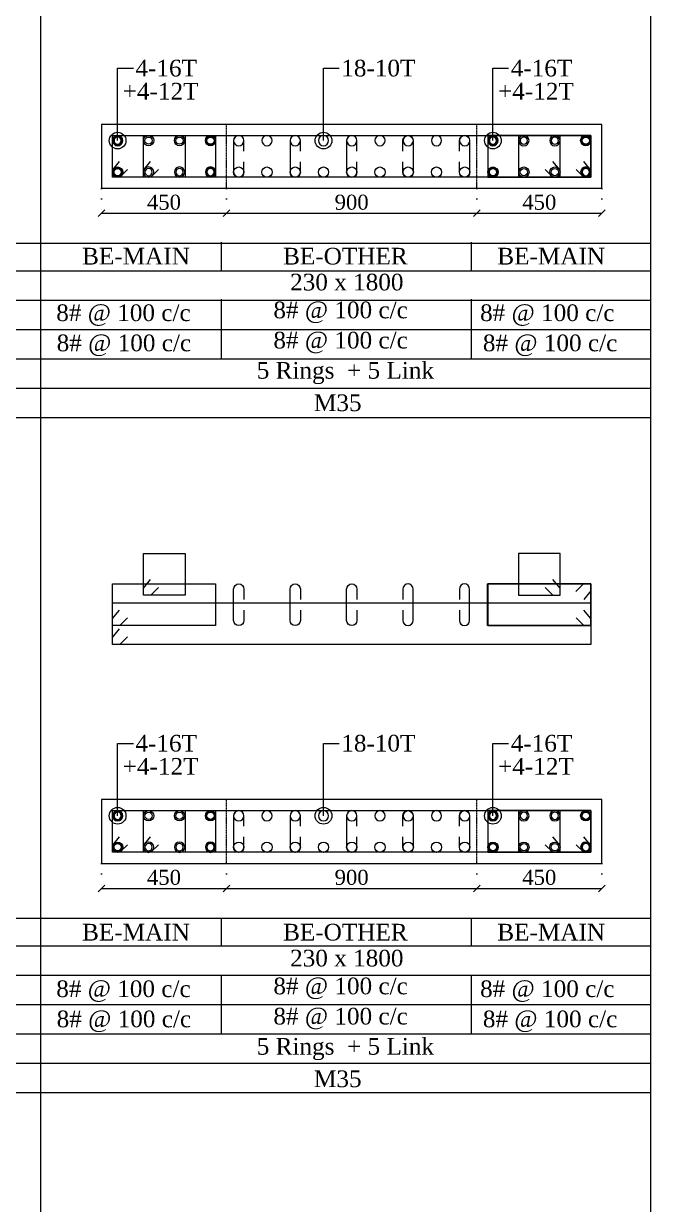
# Model space of a CAD drawing. Header units: millimetres. Extents: x 303 to 27724, y 300 to 68956.
# Drawn here: x 25470 to 27724, y 56414 to 60661 of the extents above; entities that cross this region are included whole.
import ezdxf

# ---------------------------------------------------------------- set-up
doc = ezdxf.new("R2010")
doc.units = ezdxf.units.MM
doc.linetypes.add('( Hidden )', pattern=[0.375, 0.25, -0.125])
doc.linetypes.add('DOT2', pattern=[0.125, 0, -0.125])
doc.layers.get('Defpoints').update_dxf_attribs({"lineweight": 0})
for name, color, linetype, lineweight in [('S-COL. STEEL DIA', 1, 'Continuous', 9), ('S-DIM FOOTING', 7, 'Continuous', 0), ('S-SECTION', 5, 'Continuous', 0), ('S-SECTION MARK', 7, 'Continuous', 0), ('S-SHEET', 7, 'Continuous', 0), ('S-STEEL', 1, 'Continuous', 9), ('S-STEEL-1', 1, 'Continuous', 0), ('S-STEEL-1 C.S.', 106, 'Continuous', 0), ('S-TEXT', 7, 'Continuous', 0)]:
    doc.layers.add(name, color=color, linetype=linetype, lineweight=lineweight)
doc.styles.add('AR', font='ARIALUNI.TTF', dxfattribs={"width": 0.8})
doc.styles.add('S-ROMANS', font='times.ttf')
doc.styles.add('TEXT', font='times.ttf')
doc.dimstyles.new('100', dxfattribs={"dimtxt": 180, "dimasz": 80, "dimexe": 0.18, "dimexo": 0.0625, "dimgap": 1, "dimtad": 1, "dimdec": 0, "dimzin": 0, "dimdsep": 46, "dimtxsty": 'AR', "dimblk": 'DOT', "dimcen": 0.09, "dimse1": 1, "dimse2": 1, "dimclrd": 50, "dimclrt": 256, "dimadec": 0, "dimazin": 0, "dimtfac": 1, "dimtdec": 0, "dimtix": 1, "dimtofl": 0, "dimtmove": 2, "dimatfit": 0, "dimfxl": 1, "dimtolj": 1, "dimtzin": 0, "dimlwd": -1, "dimarcsym": 0})
doc.dimstyles.new('SETU', dxfattribs={"dimtxt": 230, "dimasz": 0.2, "dimexe": 0.1, "dimexo": 0.1, "dimgap": 0.05, "dimtad": 1, "dimdec": 0, "dimzin": 0, "dimdsep": 46, "dimtxsty": 'TEXT', "dimblk": 'OBLIQUE', "dimcen": 0.09, "dimdle": 0.1, "dimclrd": 4, "dimclre": 256, "dimclrt": 256, "dimadec": 1, "dimazin": 0, "dimtfac": 1, "dimtdec": 0, "dimtix": 1, "dimtofl": 0, "dimtmove": 2, "dimatfit": 0, "dimfxl": 1, "dimtolj": 1, "dimtzin": 0, "dimlwd": -1, "dimlwe": -1, "dimarcsym": 1})

# ---------------------------------------------------------------- blocks, each defined once
blk = doc.blocks.new('*U4')
at = {"layer": 'S-COL. STEEL DIA'}
h = blk.add_hatch(color=256, dxfattribs=at)
h.dxf.hatch_style = 1
h.paths.add_polyline_path([(-18.5, 0, 1), (18.5, 0, 1)])
h.paths.add_polyline_path([(13, 0, -1), (-13, 0, -1)], flags=16)
at = {"layer": 'S-COL. STEEL DIA', "lineweight": 5}
for radius in [18.5, 13]:
    blk.add_circle((0, 0), radius, dxfattribs=at)
blk = doc.blocks.new('_Oblique')
at = {"color": 0, "linetype": 'ByBlock', "lineweight": -2}
blk.add_line((-0.5, -0.5), (0.5, 0.5), dxfattribs=at)
blk = doc.blocks.new('*D2397')
at = {"layer": 'Defpoints', "color": 0}
for p in [(25749.5, 57640.1), (26199.5, 57640.1), (26199.5, 57550.2)]:
    blk.add_point(p, dxfattribs=at)
at = {"layer": 'S-DIM FOOTING', "linetype": 'DOT2', "ltscale": 300}
for p, q in [((25749.5, 57639.9), (25749.5, 57550.1)), ((26199.5, 57639.9), (26199.5, 57550.1))]:
    blk.add_line(p, q, dxfattribs=at)
at = {"layer": 'S-DIM FOOTING', "ltscale": 300}
blk.add_line((25749.4, 57550.2), (26199.6, 57550.2), dxfattribs=at)
at = {"layer": 'S-DIM FOOTING', "linetype": 'ByBlock', "xscale": 24, "yscale": 24, "zscale": 24, "rotation": 180}
blk.add_blockref('_Oblique', (25749.5, 57550.2), dxfattribs=at)
at = {"layer": 'S-DIM FOOTING', "linetype": 'ByBlock', "xscale": 24, "yscale": 24, "zscale": 24}
blk.add_blockref('_Oblique', (26199.5, 57550.2), dxfattribs=at)
at = {"layer": 'S-DIM FOOTING', "insert": (25974.5, 57589.7), "char_height": 54, "attachment_point": 5, "style": 'TEXT'}
blk.add_mtext('\\A1;450', dxfattribs=at)
blk = doc.blocks.new('*D2398')
at = {"layer": 'Defpoints', "color": 0}
for p in [(26199.5, 57640.1), (27099.5, 57640.1), (27099.5, 57550.2)]:
    blk.add_point(p, dxfattribs=at)
at = {"layer": 'S-DIM FOOTING', "linetype": 'DOT2', "ltscale": 300}
for p, q in [((26199.5, 57639.9), (26199.5, 57550.1)), ((27099.5, 57639.9), (27099.5, 57550.1))]:
    blk.add_line(p, q, dxfattribs=at)
at = {"layer": 'S-DIM FOOTING', "ltscale": 300}
blk.add_line((26199.4, 57550.2), (27099.6, 57550.2), dxfattribs=at)
at = {"layer": 'S-DIM FOOTING', "linetype": 'ByBlock', "xscale": 24, "yscale": 24, "zscale": 24, "rotation": 180}
blk.add_blockref('_Oblique', (26199.5, 57550.2), dxfattribs=at)
at = {"layer": 'S-DIM FOOTING', "linetype": 'ByBlock', "xscale": 24, "yscale": 24, "zscale": 24}
blk.add_blockref('_Oblique', (27099.5, 57550.2), dxfattribs=at)
at = {"layer": 'S-DIM FOOTING', "insert": (26649.5, 57589.7), "char_height": 54, "attachment_point": 5, "style": 'TEXT'}
blk.add_mtext('\\A1;900', dxfattribs=at)
blk = doc.blocks.new('*D2399')
at = {"layer": 'Defpoints', "color": 0}
for p in [(27099.5, 57640.1), (27549.5, 57640.1), (27549.5, 57550.2)]:
    blk.add_point(p, dxfattribs=at)
at = {"layer": 'S-DIM FOOTING', "linetype": 'DOT2', "ltscale": 300}
for p, q in [((27099.5, 57639.9), (27099.5, 57550.1)), ((27549.5, 57639.9), (27549.5, 57550.1))]:
    blk.add_line(p, q, dxfattribs=at)
at = {"layer": 'S-DIM FOOTING', "ltscale": 300}
blk.add_line((27099.4, 57550.2), (27549.6, 57550.2), dxfattribs=at)
at = {"layer": 'S-DIM FOOTING', "linetype": 'ByBlock', "xscale": 24, "yscale": 24, "zscale": 24, "rotation": 180}
blk.add_blockref('_Oblique', (27099.5, 57550.2), dxfattribs=at)
at = {"layer": 'S-DIM FOOTING', "linetype": 'ByBlock', "xscale": 24, "yscale": 24, "zscale": 24}
blk.add_blockref('_Oblique', (27549.5, 57550.2), dxfattribs=at)
at = {"layer": 'S-DIM FOOTING', "insert": (27324.5, 57589.7), "char_height": 54, "attachment_point": 5, "style": 'TEXT'}
blk.add_mtext('\\A1;450', dxfattribs=at)
blk = doc.blocks.new('*U6')
at = {"layer": 'S-COL. STEEL DIA', "lineweight": 5}
for radius in [18.5, 13, 13]:
    blk.add_circle((0, 0), radius, dxfattribs=at)
blk = doc.blocks.new('*U74')
at = {"layer": 'S-COL. STEEL DIA', "lineweight": 5}
blk.add_circle((0, 0), 18.5, dxfattribs=at)
blk = doc.blocks.new('_Dot')
at = {"linetype": 'ByBlock', "lineweight": -2}
blk.add_line((-0.5, 0), (-1, 0), dxfattribs=at)
at = {"linetype": 'ByBlock', "const_width": 0.5}
blk.add_lwpolyline([(-0.25, 0, 1), (0.25, 0, 1)], format="xyb", close=True, dxfattribs=at)
blk = doc.blocks.new('*D2400')
at = {"layer": 'Defpoints', "color": 0}
for p in [(25749.5, 60068.3), (26199.5, 60068.3), (26199.5, 59978.4)]:
    blk.add_point(p, dxfattribs=at)
at = {"layer": 'S-DIM FOOTING', "linetype": 'DOT2', "ltscale": 300}
for p, q in [((25749.5, 60068.2), (25749.5, 59978.3)), ((26199.5, 60068.2), (26199.5, 59978.3))]:
    blk.add_line(p, q, dxfattribs=at)
at = {"layer": 'S-DIM FOOTING', "ltscale": 300}
blk.add_line((25749.4, 59978.4), (26199.6, 59978.4), dxfattribs=at)
at = {"layer": 'S-DIM FOOTING', "linetype": 'ByBlock', "xscale": 24, "yscale": 24, "zscale": 24, "rotation": 180}
blk.add_blockref('_Oblique', (25749.5, 59978.4), dxfattribs=at)
at = {"layer": 'S-DIM FOOTING', "linetype": 'ByBlock', "xscale": 24, "yscale": 24, "zscale": 24}
blk.add_blockref('_Oblique', (26199.5, 59978.4), dxfattribs=at)
at = {"layer": 'S-DIM FOOTING', "insert": (25974.5, 60017.9), "char_height": 54, "attachment_point": 5, "style": 'TEXT'}
blk.add_mtext('\\A1;450', dxfattribs=at)
blk = doc.blocks.new('*D2401')
at = {"layer": 'Defpoints', "color": 0}
for p in [(26199.5, 60068.3), (27099.5, 60068.3), (27099.5, 59978.4)]:
    blk.add_point(p, dxfattribs=at)
at = {"layer": 'S-DIM FOOTING', "linetype": 'DOT2', "ltscale": 300}
for p, q in [((26199.5, 60068.2), (26199.5, 59978.3)), ((27099.5, 60068.2), (27099.5, 59978.3))]:
    blk.add_line(p, q, dxfattribs=at)
at = {"layer": 'S-DIM FOOTING', "ltscale": 300}
blk.add_line((26199.4, 59978.4), (27099.6, 59978.4), dxfattribs=at)
at = {"layer": 'S-DIM FOOTING', "linetype": 'ByBlock', "xscale": 24, "yscale": 24, "zscale": 24, "rotation": 180}
blk.add_blockref('_Oblique', (26199.5, 59978.4), dxfattribs=at)
at = {"layer": 'S-DIM FOOTING', "linetype": 'ByBlock', "xscale": 24, "yscale": 24, "zscale": 24}
blk.add_blockref('_Oblique', (27099.5, 59978.4), dxfattribs=at)
at = {"layer": 'S-DIM FOOTING', "insert": (26649.5, 60018), "char_height": 54, "attachment_point": 5, "style": 'TEXT'}
blk.add_mtext('\\A1;900', dxfattribs=at)
blk = doc.blocks.new('*D2402')
at = {"layer": 'Defpoints', "color": 0}
for p in [(27099.5, 60068.3), (27549.5, 60068.3), (27549.5, 59978.4)]:
    blk.add_point(p, dxfattribs=at)
at = {"layer": 'S-DIM FOOTING', "linetype": 'DOT2', "ltscale": 300}
for p, q in [((27099.5, 60068.2), (27099.5, 59978.3)), ((27549.5, 60068.2), (27549.5, 59978.3))]:
    blk.add_line(p, q, dxfattribs=at)
at = {"layer": 'S-DIM FOOTING', "ltscale": 300}
blk.add_line((27099.4, 59978.4), (27549.6, 59978.4), dxfattribs=at)
at = {"layer": 'S-DIM FOOTING', "linetype": 'ByBlock', "xscale": 24, "yscale": 24, "zscale": 24, "rotation": 180}
blk.add_blockref('_Oblique', (27099.5, 59978.4), dxfattribs=at)
at = {"layer": 'S-DIM FOOTING', "linetype": 'ByBlock', "xscale": 24, "yscale": 24, "zscale": 24}
blk.add_blockref('_Oblique', (27549.5, 59978.4), dxfattribs=at)
at = {"layer": 'S-DIM FOOTING', "insert": (27324.5, 60017.9), "char_height": 54, "attachment_point": 5, "style": 'TEXT'}
blk.add_mtext('\\A1;450', dxfattribs=at)

msp = doc.modelspace()

# ---------------------------------------------------------------- linework, layer by layer
at = {"layer": 'S-SECTION'}
for points, elevation in [([(27549.5, 60068.3), (27549.5, 60298.3), (25749.5, 60298.3), (25749.5, 60068.3)], 14.4), ([(27549.5, 57640.1), (27549.5, 57870.1), (25749.5, 57870.1), (25749.5, 57640.1)], 7.4)]:
    msp.add_lwpolyline(points, close=True, dxfattribs=dict(at, elevation=elevation))
at = {"layer": 'S-SHEET'}
for p, q in [((25530.5, 68956, 4.6), (25530.5, 299.8, 5.1)), ((27724.1, 68956, 5.4), (27724.1, 299.8, 6)), ((303, 59870.9, 7), (27724.1, 59870.9, 7)), ((26179.9, 59874.1, -0.2), (26179.9, 59774.5, -0.2)), ((27079.9, 59874.1, -0.2), (27079.9, 59774.5, -0.2)), ((303, 59771.4, -1), (27724.1, 59771.4, -1)), ((26179.9, 59669.3, -0.2), (26179.9, 59458, -0.2)), ((27079.9, 59669.3, -0.2), (27079.9, 59458, -0.2)), ((303, 59666.1, -1), (27724.1, 59666.1, -1)), ((303, 59666.1, -1), (27724.1, 59666.1, -1)), ((303, 59560.3, -1), (27724.1, 59560.3, -1)), ((303, 59454.8, -1), (27724.1, 59454.8, -1)), ((303, 59349.3, -1), (27724.1, 59349.3, -1)), ((303, 57442.8, 7.1), (27724.1, 57442.8, 7.1)), ((26179.9, 57442.7, 0.1), (26179.9, 57343.1, 0.1)), ((27079.9, 57442.7, 0.1), (27079.9, 57343.1, 0.1)), ((303, 57343.3, -1), (27724.1, 57343.3, -1)), ((303, 57238.1, -1), (27724.1, 57238.1, -1)), ((303, 57238.1, -1), (27724.1, 57238.1, -1)), ((26179.9, 57237.9, 0.1), (26179.9, 57026.6, 0.1)), ((27079.9, 57237.9, 0.1), (27079.9, 57026.6, 0.1)), ((303, 57132.3, -1), (27724.1, 57132.3, -1)), ((303, 57026.8, -1), (27724.1, 57026.8, -1)), ((303, 56921.3, -1), (27724.1, 56921.3, -1))]:
    msp.add_line(p, q, dxfattribs=at)
at = {"layer": 'S-SHEET', "color": 0}
for p, q in [((303, 59243.8, -1), (27724.1, 59243.8, -1)), ((303, 56815.7, -1), (27724.1, 56815.7, -1))]:
    msp.add_line(p, q, dxfattribs=at)
at = {"layer": 'S-STEEL', "color": 1}
for points, elevation in [([(25843, 60135.6), (25815.5, 60108.3), (25789.5, 60108.3), (25789.5, 60258.3), (27510.3, 60258.3), (27510.3, 60108.3), (25789.5, 60108.3), (25789.5, 60133.3), (25814.7, 60164.2)], 14.4), ([(27455.9, 58618.2), (27483.5, 58645.6), (27509.5, 58645.6), (27509.5, 58495.6), (27138.7, 58495.6), (27138.7, 58645.6), (27509.5, 58645.6), (27509.5, 58620.5), (27484.3, 58589.7)], 7.4), ([(25843, 58454.8), (25815.5, 58427.5), (25789.5, 58427.5), (25789.5, 58577.5), (27510.3, 58577.5), (27510.3, 58427.5), (25789.5, 58427.5), (25789.5, 58452.5), (25814.7, 58483.4)], 7.4), ([(25843, 57707.4), (25815.5, 57680.1), (25789.5, 57680.1), (25789.5, 57830.1), (27510.3, 57830.1), (27510.3, 57680.1), (25789.5, 57680.1), (25789.5, 57705.1), (25814.7, 57736)], 7.4)]:
    msp.add_lwpolyline(points, dxfattribs=dict(at, elevation=elevation))
at = {"layer": 'S-STEEL', "color": 3}
for points, elevation in [([(26261.9, 60202.1), (26261.9, 60239.8, 1), (26225, 60239.8), (26225, 60126.7, 1), (26261.9, 60126.7), (26261.9, 60164)], 14.4), ([(26465.1, 60202.1), (26465.1, 60239.8, 1), (26428.2, 60239.8), (26428.2, 60126.7, 1), (26465.1, 60126.7), (26465.1, 60164)], 14.4), ([(26668.3, 60202.1), (26668.3, 60239.8, 1), (26631.4, 60239.8), (26631.4, 60126.7, 1), (26668.3, 60126.7), (26668.3, 60164)], 14.4), ([(26833.8, 60202.1), (26833.8, 60239.8, -1), (26870.7, 60239.8), (26870.7, 60126.7, -1), (26833.8, 60126.7), (26833.8, 60164)], 14.4), ([(27037.1, 60202.1), (27037.1, 60239.8, -1), (27074, 60239.8), (27074, 60126.7, -1), (27037.1, 60126.7), (27037.1, 60164)], 14.4), ([(26261.9, 58551.6), (26261.9, 58513.9, -1), (26225, 58513.9), (26225, 58627, -1), (26261.9, 58627), (26261.9, 58589.8)], 7.4), ([(26465.1, 58551.6), (26465.1, 58513.9, -1), (26428.2, 58513.9), (26428.2, 58627, -1), (26465.1, 58627), (26465.1, 58589.8)], 7.4), ([(26668.3, 58551.6), (26668.3, 58513.9, -1), (26631.4, 58513.9), (26631.4, 58627, -1), (26668.3, 58627), (26668.3, 58589.8)], 7.4), ([(26833.8, 58551.6), (26833.8, 58513.9, 1), (26870.7, 58513.9), (26870.7, 58627, 1), (26833.8, 58627), (26833.8, 58589.8)], 7.4), ([(27037.1, 58551.6), (27037.1, 58513.9, 1), (27074, 58513.9), (27074, 58627, 1), (27037.1, 58627), (27037.1, 58589.8)], 7.4), ([(26261.9, 57773.9), (26261.9, 57811.6, 1), (26225, 57811.6), (26225, 57698.5, 1), (26261.9, 57698.5), (26261.9, 57735.8)], 7.4), ([(26465.1, 57773.9), (26465.1, 57811.6, 1), (26428.2, 57811.6), (26428.2, 57698.5, 1), (26465.1, 57698.5), (26465.1, 57735.8)], 7.4), ([(26668.3, 57773.9), (26668.3, 57811.6, 1), (26631.4, 57811.6), (26631.4, 57698.5, 1), (26668.3, 57698.5), (26668.3, 57735.8)], 7.4), ([(26833.8, 57773.9), (26833.8, 57811.6, -1), (26870.7, 57811.6), (26870.7, 57698.5, -1), (26833.8, 57698.5), (26833.8, 57735.8)], 7.4), ([(27037.1, 57773.9), (27037.1, 57811.6, -1), (27074, 57811.6), (27074, 57698.5, -1), (27037.1, 57698.5), (27037.1, 57735.8)], 7.4)]:
    msp.add_lwpolyline(points, format="xyb", dxfattribs=dict(at, elevation=elevation))
at = {"layer": 'S-STEEL-1', "color": 6}
for points, elevation in [([(25843, 60135.6), (25815.5, 60108.3), (25789.5, 60108.3), (25789.5, 60258.3), (26160.3, 60258.3), (26160.3, 60108.3), (25789.5, 60108.3), (25789.5, 60133.3), (25814.7, 60164.2)], 14.4), ([(27456.7, 60135.6), (27484.3, 60108.3), (27510.3, 60108.3), (27510.3, 60258.3), (27139.5, 60258.3), (27139.5, 60108.3), (27510.3, 60108.3), (27510.3, 60133.3), (27485.1, 60164.2)], 14.4), ([(25843, 58522.9), (25815.5, 58495.6), (25789.5, 58495.6), (25789.5, 58645.6), (26160.3, 58645.6), (26160.3, 58495.6), (25789.5, 58495.6), (25789.5, 58520.6), (25814.7, 58551.4)], 7.4), ([(27456.7, 58522.9), (27484.3, 58495.6), (27510.3, 58495.6), (27510.3, 58645.6), (27139.5, 58645.6), (27139.5, 58495.6), (27510.3, 58495.6), (27510.3, 58520.6), (27485.1, 58551.4)], 7.4), ([(25843, 57707.4), (25815.5, 57680.1), (25789.5, 57680.1), (25789.5, 57830.1), (26160.3, 57830.1), (26160.3, 57680.1), (25789.5, 57680.1), (25789.5, 57705.1), (25814.7, 57736)], 7.4), ([(27456.7, 57707.4), (27484.3, 57680.1), (27510.3, 57680.1), (27510.3, 57830.1), (27139.5, 57830.1), (27139.5, 57680.1), (27510.3, 57680.1), (27510.3, 57705.1), (27485.1, 57736)], 7.4)]:
    msp.add_lwpolyline(points, dxfattribs=dict(at, elevation=elevation))
at = {"layer": 'S-STEEL-1', "color": 41}
for points, elevation in [([(25954.3, 60135.6), (25926.8, 60108.3), (25900.8, 60108.3), (25900.8, 60258.3), (26050.2, 60258.3), (26050.2, 60108.3), (25900.8, 60108.3), (25900.8, 60133.3), (25926, 60164.2)], 14.4), ([(27345.4, 60135.6), (27373, 60108.3), (27399, 60108.3), (27399, 60258.3), (27249.6, 60258.3), (27249.6, 60108.3), (27399, 60108.3), (27399, 60133.3), (27373.8, 60164.2)], 14.4), ([(25954.3, 58632.3), (25926.8, 58604.9), (25900.8, 58604.9), (25900.8, 58754.9), (26050.2, 58754.9), (26050.2, 58604.9), (25900.8, 58604.9), (25900.8, 58630), (25926, 58660.8)], 7.4), ([(27345.4, 58632.3), (27373, 58604.9), (27399, 58604.9), (27399, 58754.9), (27249.6, 58754.9), (27249.6, 58604.9), (27399, 58604.9), (27399, 58630), (27373.8, 58660.8)], 7.4), ([(25954.3, 57707.4), (25926.8, 57680.1), (25900.8, 57680.1), (25900.8, 57830.1), (26050.2, 57830.1), (26050.2, 57680.1), (25900.8, 57680.1), (25900.8, 57705.1), (25926, 57736)], 7.4), ([(27345.4, 57707.4), (27373, 57680.1), (27399, 57680.1), (27399, 57830.1), (27249.6, 57830.1), (27249.6, 57680.1), (27399, 57680.1), (27399, 57705.1), (27373.8, 57736)], 7.4)]:
    msp.add_lwpolyline(points, dxfattribs=dict(at, elevation=elevation))
at = {"layer": 'S-STEEL-1 C.S.', "color": 8, "linetype": '( Hidden )'}
for p, q in [((26199.5, 60068.3, 14.4), (26199.5, 60298.3, 14.4)), ((27099.5, 60068.3, 14.4), (27099.5, 60298.3, 14.4)), ((26199.5, 57640.1, 7.4), (26199.5, 57870.1, 7.4)), ((27099.5, 57640.1, 7.4), (27099.5, 57870.1, 7.4))]:
    msp.add_line(p, q, dxfattribs=at)

# ---------------------------------------------------------------- block references
at = {"layer": 'S-COL. STEEL DIA', "xscale": -1, "rotation": 180}
for name, p in [('*U4', (25807.9, 60239.8, 14.4)), ('*U74', (26243.4, 60239.8, 14.4)), ('*U74', (26345, 60239.8, 14.4)), ('*U74', (26446.6, 60239.8, 14.4)), ('*U74', (26548.3, 60239.8, 14.4)), ('*U74', (26649.9, 60239.8, 14.4)), ('*U74', (26751.5, 60239.8, 14.4)), ('*U74', (26853.1, 60239.8, 14.4)), ('*U74', (26954.7, 60239.8, 14.4)), ('*U74', (27056.3, 60239.8, 14.4)), ('*U4', (27157.9, 60239.8, 14.4)), ('*U6', (27269.2, 60239.8, 14.4)), ('*U6', (27380.5, 60239.8, 14.4)), ('*U4', (25807.9, 57811.6, 7.4)), ('*U74', (26243.4, 57811.6, 7.4)), ('*U74', (26345, 57811.6, 7.4)), ('*U74', (26446.6, 57811.6, 7.4)), ('*U74', (26548.3, 57811.6, 7.4)), ('*U74', (26649.9, 57811.6, 7.4)), ('*U74', (26751.5, 57811.6, 7.4)), ('*U74', (26853.1, 57811.6, 7.4)), ('*U74', (26954.7, 57811.6, 7.4)), ('*U74', (27056.3, 57811.6, 7.4)), ('*U4', (27157.9, 57811.6, 7.4)), ('*U6', (27269.2, 57811.6, 7.4)), ('*U6', (27380.5, 57811.6, 7.4))]:
    msp.add_blockref(name, p, dxfattribs=at)
at = {"layer": 'S-COL. STEEL DIA', "rotation": 180}
for name, p in [('*U6', (25919.2, 60239.8, 14.4)), ('*U6', (26030.5, 60239.8, 14.4)), ('*U4', (26141.8, 60239.8, 14.4)), ('*U4', (27491.8, 60239.8, 14.4)), ('*U6', (25919.2, 57811.6, 7.4)), ('*U6', (26030.5, 57811.6, 7.4)), ('*U4', (26141.8, 57811.6, 7.4)), ('*U4', (27491.8, 57811.6, 7.4))]:
    msp.add_blockref(name, p, dxfattribs=at)
at = {"layer": 'S-COL. STEEL DIA'}
for name, p in [('*U4', (25807.9, 60126.7, 14.4)), ('*U74', (26243.4, 60126.7, 14.4)), ('*U74', (26345, 60126.7, 14.4)), ('*U74', (26446.6, 60126.7, 14.4)), ('*U74', (26548.3, 60126.7, 14.4)), ('*U74', (26649.9, 60126.7, 14.4)), ('*U74', (26751.5, 60126.7, 14.4)), ('*U74', (26853.1, 60126.7, 14.4)), ('*U74', (26954.7, 60126.7, 14.4)), ('*U74', (27056.3, 60126.7, 14.4)), ('*U4', (27157.9, 60126.7, 14.4)), ('*U6', (27269.2, 60126.7, 14.4)), ('*U6', (27380.5, 60126.7, 14.4)), ('*U4', (25807.9, 57698.5, 7.4)), ('*U74', (26243.4, 57698.5, 7.4)), ('*U74', (26345, 57698.5, 7.4)), ('*U74', (26446.6, 57698.5, 7.4)), ('*U74', (26548.3, 57698.5, 7.4)), ('*U74', (26649.9, 57698.5, 7.4)), ('*U74', (26751.5, 57698.5, 7.4)), ('*U74', (26853.1, 57698.5, 7.4)), ('*U74', (26954.7, 57698.5, 7.4)), ('*U74', (27056.3, 57698.5, 7.4)), ('*U4', (27157.9, 57698.5, 7.4)), ('*U6', (27269.2, 57698.5, 7.4)), ('*U6', (27380.5, 57698.5, 7.4))]:
    msp.add_blockref(name, p, dxfattribs=at)
at = {"layer": 'S-COL. STEEL DIA', "xscale": -1}
for name, p in [('*U6', (25919.2, 60126.7, 14.4)), ('*U6', (26030.5, 60126.7, 14.4)), ('*U4', (26141.8, 60126.7, 14.4)), ('*U4', (27491.8, 60126.7, 14.4)), ('*U6', (25919.2, 57698.5, 7.4)), ('*U6', (26030.5, 57698.5, 7.4)), ('*U4', (26141.8, 57698.5, 7.4)), ('*U4', (27491.8, 57698.5, 7.4))]:
    msp.add_blockref(name, p, dxfattribs=at)

# ---------------------------------------------------------------- texts
at = {"layer": 'S-TEXT', "color": 7, "style": 'TEXT'}
for s, p in [('4-16T', (25871.8, 60470.7, 14.4)), ('18-10T', (26612.2, 60470.7, 14.4)), ('4-16T', (27221.8, 60470.7, 14.4)), ('+4-12T', (25826.2, 60387.6, 14.4)), ('+4-12T', (27176.2, 60387.6, 14.4)), ('4-16T', (25871.8, 58042.5, 7.4)), ('18-10T', (26612.2, 58042.5, 7.4)), ('4-16T', (27221.8, 58042.5, 7.4)), ('+4-12T', (25826.2, 57959.3, 7.4)), ('+4-12T', (27176.2, 57959.3, 7.4))]:
    msp.add_text(s, height=60, dxfattribs=at).set_placement(p)
at = {"layer": 'S-TEXT', "style": 'S-ROMANS'}
for s, p in [('BE-MAIN ', (25680, 59794.3, -0.2)), ('BE-OTHER', (26403, 59794.3, -0.2)), ('BE-MAIN ', (27173.5, 59794.3, -0.2)), ('230 x 1800', (26428.2, 59701.1, -0.2)), ('8# @ 100 c/c', (25587, 59590.8, -0.2)), ('8# @ 100 c/c', (26368, 59600.8, -0.2)), ('8# @ 100 c/c', (27111.5, 59590.8, -0.2)), ('8# @ 100 c/c', (25588.5, 59482.2, -0.2)), ('8# @ 100 c/c', (26368, 59492.2, -0.2)), ('8# @ 100 c/c', (27121.5, 59482.2, -0.2)), ('5 Rings  + 5 Link', (26308.2, 59383.7, -0.2)), ('M35', (26514.1, 59267, -0.2)), ('BE-MAIN ', (25680, 57362.9, 0.1)), ('BE-OTHER', (26403, 57362.9, 0.1)), ('BE-MAIN ', (27173.5, 57362.9, 0.1)), ('230 x 1800', (26428.2, 57269.6, 0.1)), ('8# @ 100 c/c', (25587, 57159.4, 0.1)), ('8# @ 100 c/c', (26368, 57169.4, 0.1)), ('8# @ 100 c/c', (27111.5, 57159.4, 0.1)), ('8# @ 100 c/c', (26368, 57060.8, 0.1)), ('8# @ 100 c/c', (25588.5, 57050.8, 0.1)), ('8# @ 100 c/c', (27121.5, 57050.8, 0.1)), ('5 Rings  + 5 Link', (26308.2, 56952.3, 0.1)), ('M35', (26514.1, 56835.5, 0.1))]:
    msp.add_text(s, height=60, dxfattribs=at).set_placement(p)

# ---------------------------------------------------------------- dimensions: what is measured, and where the dimension line sits
at = {"layer": 'S-DIM FOOTING', "ltscale": 300}
for base, p1, p2, picture, middle in [((26199.5, 59978.4, 14), (25749.5, 60068.3, 14.4), (26199.5, 60068.3, 14.4), '*D2400', (25974.5, 60017.9, 14)), ((27099.5, 59978.4, 14), (26199.5, 60068.3, 14.4), (27099.5, 60068.3, 14.4), '*D2401', (26649.5, 60018, 14)), ((27549.5, 59978.4, 14), (27099.5, 60068.3, 14.4), (27549.5, 60068.3, 14.4), '*D2402', (27324.5, 60017.9, 14)), ((26199.5, 57550.2, 7.1), (25749.5, 57640.1, 7.4), (26199.5, 57640.1, 7.4), '*D2397', (25974.5, 57589.7, 7.1)), ((27099.5, 57550.2, 7.1), (26199.5, 57640.1, 7.4), (27099.5, 57640.1, 7.4), '*D2398', (26649.5, 57589.7, 7.1)), ((27549.5, 57550.2, 7.1), (27099.5, 57640.1, 7.4), (27549.5, 57640.1, 7.4), '*D2399', (27324.5, 57589.7, 7.1))]:
    dim = msp.add_linear_dim(base=base, p1=p1, p2=p2, angle=180, dimstyle='SETU', override={"dimscale": 1.2, "dimtxt": 45, "dimasz": 20, "dimgap": 10, "dimblk1": 'Oblique', "dimblk2": 'Oblique', "dimsah": 1, "dimclrd": 256, "dimarcsym": 1}, dxfattribs=at)
    dim.commit()
    dim.dimension.update_dxf_attribs({"geometry": picture, "text_midpoint": middle})

# ---------------------------------------------------------------- leaders
at = {"layer": 'S-SECTION MARK'}
for points in [[(25807.9, 60239.8, 14.4), (25807.9, 60500, 14.4), (25864.3, 60500, 14.4)], [(26548.3, 60239.8, 14.4), (26548.3, 60500, 14.4), (26604.7, 60500, 14.4)], [(27157.9, 60239.8, 14.4), (27157.9, 60500, 14.4), (27214.3, 60500, 14.4)], [(25807.9, 57811.6, 7.4), (25807.9, 58071.8, 7.4), (25864.3, 58071.8, 7.4)], [(26548.3, 57811.6, 7.4), (26548.3, 58071.8, 7.4), (26604.7, 58071.8, 7.4)], [(27157.9, 57811.6, 7.4), (27157.9, 58071.8, 7.4), (27214.3, 58071.8, 7.4)]]:
    msp.add_leader(points, dimstyle='100', override={"dimasz": 60, "dimtad": 0, "dimclrd": 256, "dimldrblk": 'DotBlank', "dimfxl": 50, "dimfxlon": 1, "dimarcsym": 1}, dxfattribs=at)

doc.saveas('drawing.dxf')
